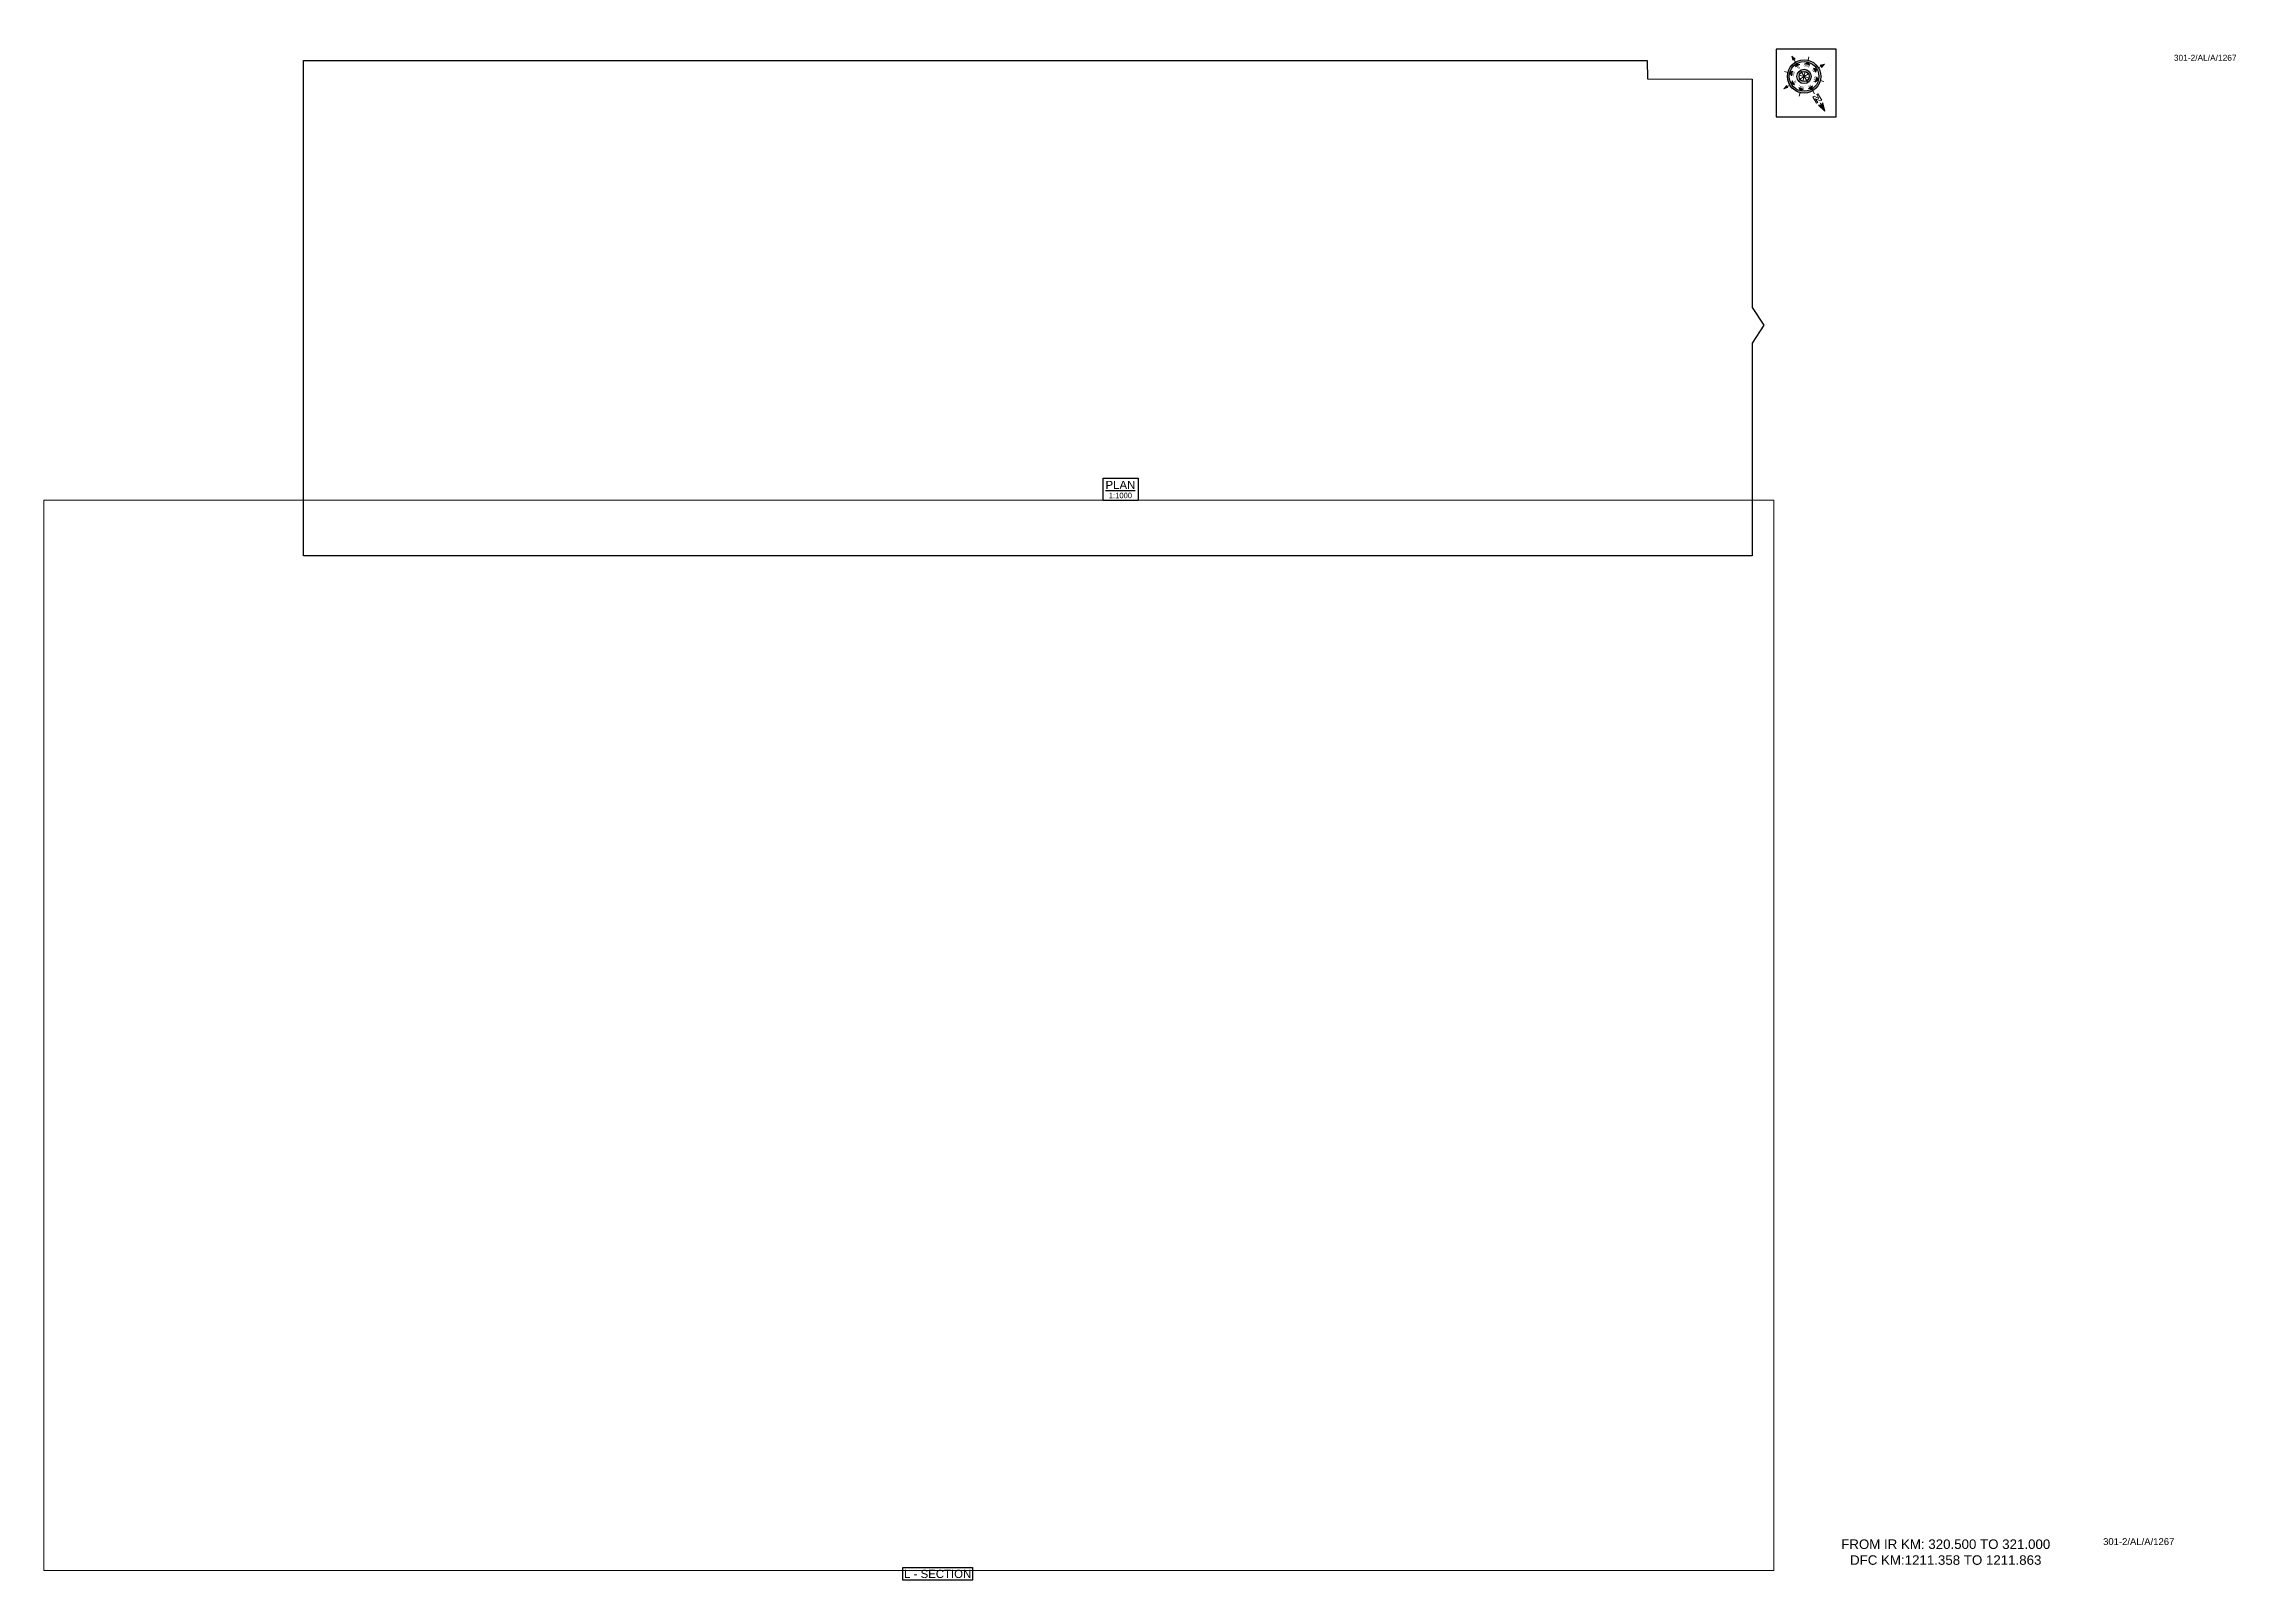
# Paper-space layout '1267' of a CAD drawing. Header units: metres. Extents: x 17 to 823, y 16 to 581.
import ezdxf
from ezdxf.enums import TextEntityAlignment as Align

# ---------------------------------------------------------------- set-up
doc = ezdxf.new("R2010")
doc.units = ezdxf.units.M
doc.header["$MEASUREMENT"] = 0
doc.layers.get('Defpoints').update_dxf_attribs({"color": 5})
doc.layers.add('title', color=7, linetype='Continuous')
doc.styles.get("Standard").update_dxf_attribs({"font": 'arial.ttf'})
doc.styles.add('Style-Arial', font='arial.ttf')

# ---------------------------------------------------------------- blocks, each defined once
blk = doc.blocks.new('N')
for points in [[(0, 8.41), (-0.49, 6.68), (0, 6.93)], [(0.49, 6.68), (0, 6.93), (0, 8.41)], [(-4.93, 0), (-4.07, 0.25), (-4.19, 0)], [(-4.07, -0.25), (-4.19, 0), (-4.93, 0)], [(-3.08, 0), (-2.59, 0.49), (-2.59, -0.49)], [(-2.18, 2.18), (-1.48, 2.18), (-2.18, 1.48)], [(0, 3.08), (0.49, 2.59), (-0.49, 2.59)], [(2.18, 2.18), (2.18, 1.48), (1.48, 2.18)], [(3.08, 0), (2.59, -0.49), (2.59, 0.49)], [(4.07, 0.25), (4.19, 0), (4.93, 0)], [(4.93, 0), (4.07, -0.25), (4.19, 0)], [(-2.18, -2.18), (-2.18, -1.48), (-1.48, -2.18)], [(0, -3.08), (-0.49, -2.59), (0.49, -2.59)], [(0, -4.93), (-0.25, -4.07), (0, -4.19)], [(0.25, -4.07), (0, -4.19), (0, -4.93)], [(2.18, -2.18), (1.48, -2.18), (2.18, -1.48)]]:
    blk.add_hatch(color=7).paths.add_polyline_path(points, flags=0)
h = blk.add_hatch(color=7)
h.paths.add_polyline_path([(0, -3.08), (0, -3.46, 1), (0, 3.46), (0, 3.08, -1)])
h.paths.add_polyline_path([(0, 1.05), (0, 1.48, 1), (0, -1.48), (0, -1.05, -1)])
at = {"color": 7, "linetype": 'ByBlock', "lineweight": 13}
for p, q in [((-0.61, 4.57), (-0.61, 6.12)), ((-0.61, 6.12), (-0.3, 6.12)), ((-0.3, 6.12), (0.32, 5.19)), ((0.32, 4.57), (-0.3, 5.5)), ((-0.3, 5.5), (-0.3, 4.57)), ((0.32, 5.19), (0.32, 6.12)), ((0.32, 6.12), (0.64, 6.12)), ((0.64, 6.12), (0.64, 4.57))]:
    blk.add_line(p, q, dxfattribs=at)
at = {"color": 7, "lineweight": 13}
for p, q in [((0, 6.41), (0, 7.28)), ((-3.46, 0), (-4.19, 0)), ((-2.45, 2.45), (-2.97, 2.97)), ((1.05, 0), (-1.05, 0)), ((-1.05, 0), (1.05, 0)), ((-0.74, 0.74), (0.74, -0.74)), ((0.74, 0.74), (-0.74, -0.74)), ((0.74, -0.74), (-0.74, 0.74)), ((-0.74, -0.74), (0.74, 0.74)), ((0, 3.46), (0, 4.19)), ((0, 3.46), (0, 3.08)), ((0, 1.05), (0, 1.48)), ((0, 1.05), (0, -1.05)), ((0, -1.05), (0, 1.05)), ((2.45, 2.45), (2.97, 2.97)), ((3.46, 0), (4.19, 0)), ((-2.45, -2.45), (-2.97, -2.97)), ((0, -1.05), (0, -1.48)), ((0, -3.46), (0, -3.08)), ((0, -3.46), (0, -4.19)), ((2.45, -2.45), (2.97, -2.97))]:
    blk.add_line(p, q, dxfattribs=at)
at = {"color": 7, "linetype": 'ByBlock', "lineweight": 13}
for points in [[(-0.3, 4.57), (-0.61, 4.57)], [(0.32, 4.57), (0.64, 4.57)]]:
    blk.add_lwpolyline(points, dxfattribs=at)
at = {"color": 7, "lineweight": 13}
for points in [[(0, 8.41), (-0.49, 6.68), (0, 6.93), (0, 6.93)], [(0.49, 6.68), (0, 6.93), (0, 8.41), (0, 8.41)], [(-4.93, 0), (-4.07, 0.25), (-4.19, 0), (-4.19, 0)], [(-4.07, -0.25), (-4.19, 0), (-4.93, 0), (-4.93, 0)], [(-3.08, 0), (-2.59, 0.49), (-2.59, -0.49), (-2.59, -0.49)], [(-2.18, 2.18), (-1.48, 2.18), (-2.18, 1.48), (-2.18, 1.48)], [(0, 3.08), (0.49, 2.59), (-0.49, 2.59), (-0.49, 2.59)], [(2.18, 2.18), (2.18, 1.48), (1.48, 2.18), (1.48, 2.18)], [(3.08, 0), (2.59, -0.49), (2.59, 0.49), (2.59, 0.49)], [(4.07, 0.25), (4.19, 0), (4.93, 0), (4.93, 0)], [(4.93, 0), (4.07, -0.25), (4.19, 0), (4.19, 0)], [(-2.18, -2.18), (-2.18, -1.48), (-1.48, -2.18), (-1.48, -2.18)], [(0, -3.08), (-0.49, -2.59), (0.49, -2.59), (0.49, -2.59)], [(0, -4.93), (-0.25, -4.07), (0, -4.19), (0, -4.19)], [(0.25, -4.07), (0, -4.19), (0, -4.93), (0, -4.93)], [(2.18, -2.18), (1.48, -2.18), (2.18, -1.48), (2.18, -1.48)]]:
    blk.add_lwpolyline(points, close=True, dxfattribs=at)
at = {"color": 7}
for radius in [3.46, 3.08, 1.48, 1.05]:
    blk.add_circle((0, 0), radius, dxfattribs=at)
for s, rotation, p in [('W', 90, (-2.1, 0)), ('NW', 45, (-1.48, 1.48)), ('NE', 315, (1.48, 1.48)), ('E', 270, (1.97, 0)), ('SW', 135, (-1.48, -1.48)), ('SE', 225, (1.48, -1.48))]:
    blk.add_text(s, height=0.6, rotation=rotation, dxfattribs=at).set_placement(p, align=Align.CENTER)
for s, p in [('N', (0, 2.1)), ('S', (0, -2.47))]:
    blk.add_text(s, height=0.6, dxfattribs=at).set_placement(p, align=Align.CENTER)

psp = doc.layouts.new('1267')

# ---------------------------------------------------------------- linework, layer by layer
for points in [[(676, 579), (653.96, 579), (653.96, 554.19), (676, 554.19)], [(332.72, 15.83), (332.72, 20.43), (358.25, 20.43), (358.25, 15.83)]]:
    psp.add_lwpolyline(points, close=True)
at = {"layer": 'Defpoints'}
psp.add_lwpolyline([(112.22, 574.88), (606.47, 574.88), (606.64, 568.11), (645.11, 568.01), (645.11, 484.05), (649.42, 477.46), (645.11, 470.88), (645.11, 392.6), (112.22, 392.6)], close=True, dxfattribs=at)
at = {"layer": 'title', "color": 7, "linetype": 'Continuous', "lineweight": -3}
psp.add_lwpolyline([(406.33, 421.17), (419.22, 421.17), (419.22, 413.02), (406.33, 413.02)], close=True, dxfattribs=at)

# ---------------------------------------------------------------- block references
at = {"xscale": 1.77154152297335, "yscale": 1.77154152297335, "zscale": 1.77154152297335, "rotation": 211.0343912723542}
psp.add_blockref('N', (664.2, 569), dxfattribs=at)

# ---------------------------------------------------------------- texts
at = {"style": 'Style-Arial'}
for height, p in [(2.2, (800.22, 574.76)), (2.5, (774.19, 28.76))]:
    psp.add_text('301-2/AL/A/1267', height=height, dxfattribs=at).set_placement(p)
at = {"insert": (668.57, 30.81), "char_height": 3.5, "attachment_point": 1, "style": 'Style-Arial'}
psp.add_mtext_dynamic_manual_height_columns('\\pxqc;{\\C7;FROM IR KM: 320.500 TO 321.000\\P\\C1;DFC KM:1211.358 TO 1211.863 }', width=95.4615, gutter_width=17.5, heights=[0], dxfattribs=at)
at = {"layer": 'title', "color": 7, "linetype": 'Continuous', "lineweight": -3, "style": 'Style-Arial'}
for s, height, p in [('%%UPLAN', 3, (412.72, 418.73)), ('1:1000', 2, (412.72, 414.86))]:
    psp.add_text(s, height=height, dxfattribs=at).set_placement(p, align=Align.MIDDLE)
at = {"layer": 'title', "style": 'Style-Arial'}
psp.add_text('L - SECTION', height=3, rotation=0.00006, dxfattribs=at).set_placement((345.5, 18.13), align=Align.MIDDLE_CENTER)

# ---------------------------------------------------------------- viewports
at = {"layer": 'Defpoints', "view_twist_angle": 211.03439127}
vp = psp.add_viewport(center=(380.82, 483.74), size=(537.19, 182.2874), view_center_point=(1210635.54, -3229794.59), view_height=182.2874, dxfattribs=at)
vp.dxf.flags = 0x10000  # cut along an outline
vp.dxf.clipping_boundary_handle = psp.add_lwpolyline([(112.22, 574.88), (606.47, 574.88), (606.64, 568.11), (645.11, 568.01), (645.11, 484.05), (649.42, 477.46), (645.11, 470.88), (645.11, 392.6), (112.22, 392.6)], format="xyb", close=True, dxfattribs={"invisible": 1}).dxf.handle
at = {"layer": 'Defpoints'}
psp.add_viewport(center=(334.89, 216.26), size=(636.37, 393.641), view_center_point=(3201.2, -2038.24), view_height=393.641, status=3, dxfattribs=at)

doc.saveas('drawing.dxf')
